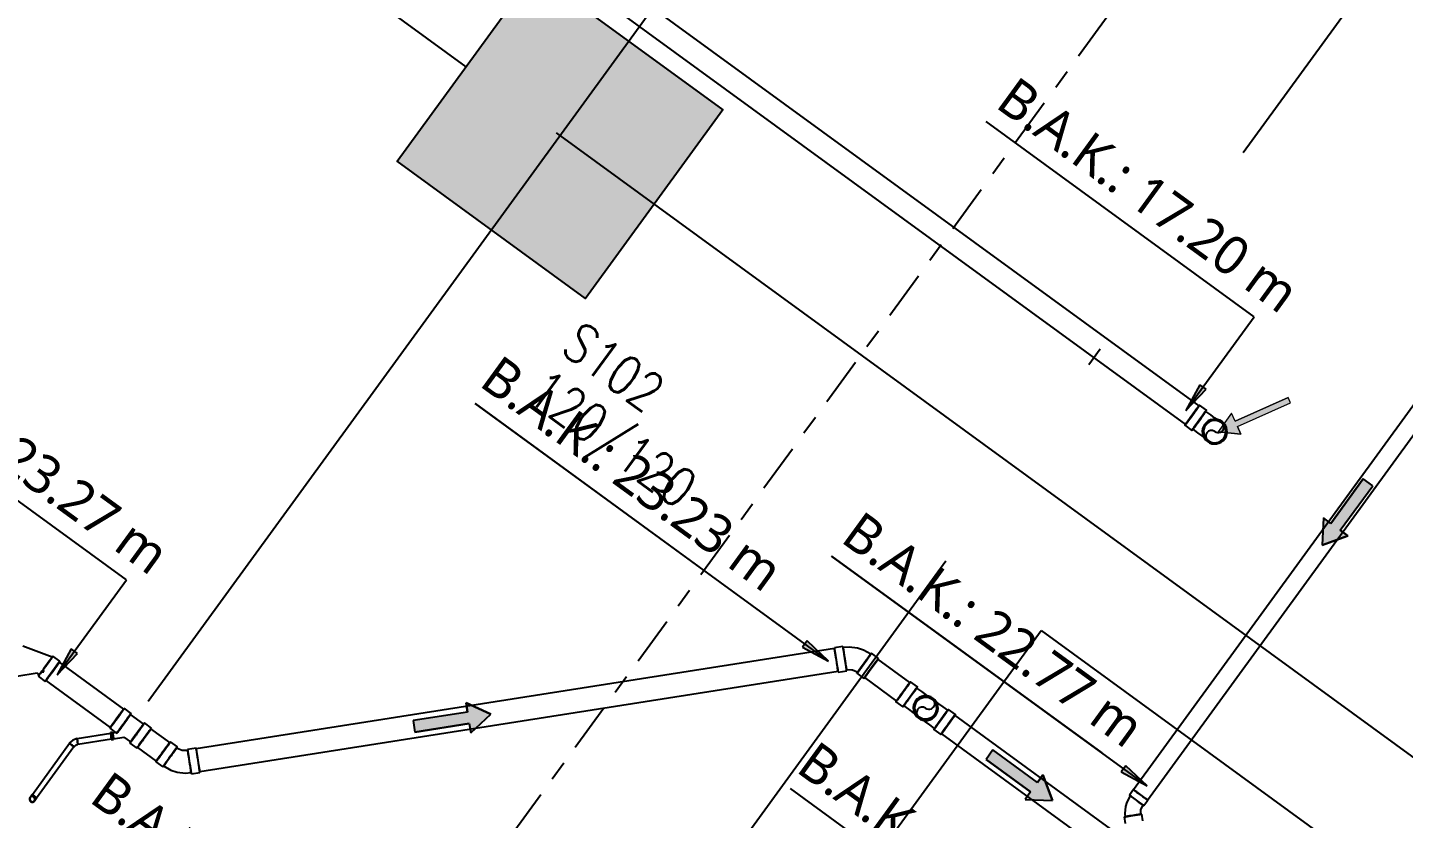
# Model space of a CAD drawing. Header units: millimetres. Extents: x 400382 to 401500, y 4543975 to 4544133.
# Drawn here: x 400774.28 to 400781.36, y 4544110.12 to 4544114.19 of the extents above; entities that cross this region are included whole.
import ezdxf

# ---------------------------------------------------------------- set-up
doc = ezdxf.new("R2010")
doc.units = ezdxf.units.MM
for name, pattern in [('AKS', [3, 2.5, -0.25, 0, -0.25]), ('CENTER', [2, 1.25, -0.25, 0.25, -0.25]), ('DASHDOT2', [0.5, 0.25, -0.125, 0, -0.125])]:
    doc.linetypes.add(name, pattern=pattern)
doc.layers.add('A-DETL-GENF', color=92, linetype='Continuous', lineweight=9)
for name, color, linetype in [('aks prota', 2, 'AKS'), ('kiriş prota', 6, 'Continuous'), ('kolon prota', 1, 'Continuous'), ('kolon tarama prota', 252, 'Continuous'), ('lkolon prota', 4, 'Continuous'), ('merdiven prota', 2, 'Continuous'), ('PRT-AL-TUNEL_EKSENI', 14, 'DASHDOT2'), ('skesit prota', 7, 'Continuous'), ('TARAMA', 8, 'Continuous'), ('tkolon prota', 6, 'Continuous')]:
    doc.layers.add(name, color=color, linetype=linetype)
doc.styles.add('Segoe UI Light_1', font='', dxfattribs={"height": 200})
doc.styles.add('tkolon', font='romanstw.shx')
doc.styles.get('Segoe UI Light_1').set_extended_font_data('Segoe UI Light')

# ---------------------------------------------------------------- blocks, each defined once
blk = doc.blocks.new('Flow Direction - Flow Direction _25mm_-1035271-_17_70 m  ARA KAT')
at = {"layer": 'TARAMA'}
blk.add_hatch(color=256, dxfattribs=at).paths.add_polyline_path([(0, 0), (-117, -78), (-117, -30), (-400, -30), (-400, 30), (-117, 30), (-117, 78)], flags=0)
for p, q in [((0, 0), (-117, 78)), ((-117, 78), (-117, 30)), ((-117, 78), (0, 0)), ((-117, 30), (-117, 78)), ((-117, 30), (-400, 30)), ((-400, 30), (-400, -30)), ((-117, 30), (-400, 30)), ((-400, 30), (-400, -30)), ((-117, -78), (0, 0)), ((-117, -78), (0, 0)), ((-400, -30), (-117, -30)), ((-117, -30), (-400, -30)), ((-117, -30), (-117, -78)), ((-117, -30), (-117, -78))]:
    blk.add_line(p, q, dxfattribs=at)
blk = doc.blocks.new('Riser Direction1 - Flow Direction _25mm_ 2-2155046-_17_70 m  ARA KAT')
at = {"layer": 'A-DETL-GENF'}
blk.add_hatch(color=256, dxfattribs=at).paths.add_polyline_path([(0, 0), (118, 0), (96, -38.1), (354.9, -187.5), (339.8, -213.5), (81, -64.1), (59, -102.2)], flags=0)
for p, q in [((0, 0), (59, -102.2)), ((118, 0), (0, 0)), ((118, 0), (0, 0)), ((59, -102.2), (0, 0)), ((59, -102.2), (81, -64.1)), ((81, -64.1), (59, -102.2)), ((81, -64.1), (339.8, -213.5)), ((81, -64.1), (339.8, -213.5)), ((96, -38.1), (118, 0)), ((96, -38.1), (118, 0)), ((354.9, -187.5), (96, -38.1)), ((96, -38.1), (354.9, -187.5)), ((339.8, -213.5), (354.9, -187.5)), ((339.8, -213.5), (354.9, -187.5))]:
    blk.add_line(p, q, dxfattribs=at)
blk = doc.blocks.new('17.60 mekanik')
at = {"layer": 'kolon tarama prota'}
for points in [[(137071.52, 65601.84), (137081.94, 65612.82), (137078.74, 65615.14)], [(136490.83, 65465.3), (136501.25, 65476.27), (136498.05, 65478.59)], [(136887.72, 65472.74), (136876.74, 65483.15), (136874.42, 65479.96)], [(137051.78, 65408.76), (137040.8, 65419.18), (137038.48, 65415.98)]]:
    blk.add_hatch(color=256, dxfattribs=at).paths.add_polyline_path(points, flags=0)
for p, q in [((137078.25, 65604.24), (136322.94, 66153.02)), ((136316, 66143.47), (137071.32, 65594.7)), ((137106.63, 65650.16), (136968.59, 65750.46)), ((137271.28, 65718.78), (137044.8, 65406.81)), ((137052.08, 65401.52), (137278.57, 65713.49)), ((137071.52, 65601.84), (137106.63, 65650.16)), ((136526.35, 65514.18), (136389.15, 65613.85)), ((137078.74, 65615.14), (137071.52, 65601.84)), ((137071.52, 65601.84), (137081.94, 65612.82)), ((137081.94, 65612.82), (137078.74, 65615.14)), ((136705.73, 65604.97), (136842.65, 65505.48)), ((136887.72, 65472.74), (136705.73, 65604.97)), ((137082.13, 65602.02), (137078.53, 65604.63)), ((137071.04, 65594.31), (137074.64, 65591.7)), ((136889.29, 65526.82), (137028.44, 65425.72)), ((137051.78, 65408.76), (136889.29, 65526.82)), ((136490.83, 65465.3), (136526.35, 65514.18)), ((136488.22, 65474.26), (136473.2, 65479.95)), ((136498.05, 65478.59), (136490.83, 65465.3)), ((136501.25, 65476.27), (136498.05, 65478.59)), ((136890.81, 65479.2), (136562.41, 65427.19)), ((136876.74, 65483.15), (136874.42, 65479.96)), ((136874.42, 65479.96), (136887.72, 65472.74)), ((136887.72, 65472.74), (136876.74, 65483.15)), ((136895.13, 65480.37), (136890.74, 65479.67)), ((136492.2, 65472.18), (136488.6, 65474.8)), ((136490.83, 65465.3), (136501.25, 65476.27)), ((136525.11, 65447.69), (136491.92, 65471.8)), ((136913.45, 65474.22), (136909.86, 65476.83)), ((136929.69, 65461.84), (136913.17, 65473.83)), ((136469.97, 65464.55), (136480.52, 65466.23)), ((136480.52, 65466.23), (136481.5, 65465.01)), ((136481.11, 65464.48), (136484.7, 65461.87)), ((136482.62, 65466.56), (136483.89, 65466.76)), ((136483.72, 65468.02), (136483.66, 65468.04)), ((136564.26, 65415.53), (136892.66, 65467.55)), ((136892.73, 65467.08), (136897.12, 65467.77)), ((136902.36, 65466.52), (136905.96, 65463.9)), ((136906.24, 65464.29), (136922.75, 65452.29)), ((136484.98, 65462.25), (136518.17, 65438.14)), ((136933.56, 65459.61), (136929.97, 65462.22)), ((136922.47, 65451.91), (136926.07, 65449.29)), ((136528.98, 65445.46), (136525.39, 65448.07)), ((136535.38, 65439.99), (136528.59, 65444.92)), ((136953.07, 65445.41), (136949.48, 65448.03)), ((137037.5, 65383.49), (136952.8, 65445.03)), ((136518.42, 65435.02), (136501.11, 65432.28)), ((136517.89, 65437.75), (136521.49, 65435.14)), ((136519.32, 65435.71), (136518.33, 65435.56)), ((136518.42, 65435.02), (136518.63, 65433.7)), ((136518.63, 65433.7), (136518.42, 65435.02)), ((136521.92, 65435.74), (136519.38, 65435.34)), ((136539.37, 65437.91), (136535.77, 65440.53)), ((136548.83, 65430.45), (136539.09, 65437.53)), ((136941.98, 65437.71), (136945.58, 65435.1)), ((136945.86, 65435.48), (137030.57, 65373.94)), ((136497.26, 65429.92), (136478.12, 65403.57)), ((136480.28, 65402.01), (136499.42, 65428.35)), ((136501.08, 65432.46), (136501.56, 65429.46)), ((136501.56, 65429.46), (136501.08, 65432.46)), ((136501.11, 65432.28), (136501.32, 65430.96)), ((136501.32, 65430.96), (136501.11, 65432.28)), ((136501.32, 65430.96), (136501.53, 65429.64)), ((136501.53, 65429.64), (136501.32, 65430.96)), ((136501.53, 65429.64), (136518.84, 65432.38)), ((136518.63, 65433.7), (136518.84, 65432.38)), ((136518.84, 65432.38), (136518.63, 65433.7)), ((136518.92, 65431.85), (136519.91, 65432)), ((136519.85, 65432.38), (136525.24, 65433.23)), ((136525.24, 65433.23), (136528.66, 65430.74)), ((136528.28, 65430.21), (136531.87, 65427.6)), ((136531.15, 65434.17), (136531.74, 65434.26)), ((136531.66, 65434.85), (136531.64, 65434.86)), ((136532.15, 65427.98), (136541.89, 65420.9)), ((136552.71, 65428.22), (136549.11, 65430.83)), ((136562.34, 65427.66), (136557.95, 65426.96)), ((136541.62, 65420.52), (136545.21, 65417.91)), ((136559.94, 65414.37), (136564.33, 65415.07)), ((137040.8, 65419.18), (137038.48, 65415.98)), ((137038.48, 65415.98), (137051.78, 65408.76)), ((137051.78, 65408.76), (137040.8, 65419.18)), ((137014.58, 65300.93), (136868.24, 65407.25)), ((137044.74, 65406.86), (137042.68, 65404.02)), ((137050.09, 65398.64), (137052.15, 65401.48)), ((137040, 65392.88), (137040.55, 65389.42)), ((137048.57, 65394.23), (137048.63, 65396.53)), ((137049.6, 65390.85), (137049.05, 65394.31))]:
    blk.add_line(p, q, dxfattribs=at)
at = {"layer": 'kolon tarama prota', "flags": 128}
for points in [[(137089.7, 65595.7), (137089.32, 65595.98), (137088.21, 65596.78), (137086.48, 65598.04), (137084.29, 65599.63), (137081.85, 65601.41), (137081.74, 65601.48)], [(137075.02, 65592.24), (137077.47, 65590.46), (137079.68, 65588.86), (137081.43, 65587.58), (137082.57, 65586.75), (137082.99, 65586.45), (137082.99, 65586.45)], [(136902.68, 65479.43), (136898.45, 65479.95), (136895.23, 65479.72)], [(136909.47, 65476.3), (136905.77, 65478.4), (136902.68, 65479.43)], [(136897.02, 65468.43), (136899.71, 65468.38), (136900.02, 65468.31)], [(136900.02, 65468.31), (136902.49, 65467.23), (136902.75, 65467.05)], [(136941.14, 65453.29), (136940.75, 65453.57), (136939.64, 65454.37), (136937.91, 65455.63), (136935.72, 65457.23), (136933.28, 65459), (136933.17, 65459.08)], [(136926.46, 65449.83), (136928.9, 65448.05), (136931.11, 65446.45), (136932.86, 65445.17), (136934, 65444.34), (136934.42, 65444.04), (136934.42, 65444.04)], [(136934.41, 65444.03), (136932.85, 65445.74), (136932.1, 65447.94), (136932.28, 65450.25), (136933.15, 65452.01)], [(136933.15, 65452.01), (136934.86, 65453.57), (136937.05, 65454.32), (136939.36, 65454.14), (136941.13, 65453.28)], [(136941.13, 65453.28), (136941.51, 65453), (136942.62, 65452.19), (136944.35, 65450.93), (136946.54, 65449.34), (136948.99, 65447.57), (136949.09, 65447.49)], [(136941.13, 65453.28), (136942.69, 65451.56), (136943.44, 65449.37), (136943.26, 65447.06), (136942.39, 65445.29)], [(136942.39, 65445.29), (136940.68, 65443.73), (136938.49, 65442.98), (136936.18, 65443.16), (136934.41, 65444.03)], [(136942.37, 65438.24), (136939.93, 65440.02), (136937.72, 65441.62), (136935.96, 65442.9), (136934.83, 65443.73), (136934.41, 65444.03), (136934.41, 65444.03)], [(136501.08, 65432.46), (136498.84, 65431.63), (136497.11, 65430.03)], [(136499.57, 65428.24), (136500.89, 65429.27), (136501.56, 65429.46)], [(136555.17, 65426.4), (136552.68, 65427.44), (136552.32, 65427.69)], [(136558.05, 65426.31), (136555.36, 65426.36), (136555.17, 65426.4)], [(136545.6, 65418.44), (136549.3, 65416.34), (136552.69, 65415.24)], [(136552.69, 65415.24), (136556.92, 65414.79), (136559.84, 65415.02)], [(136476.86, 65402.15), (136477.12, 65402.52), (136477.8, 65403.45), (136477.97, 65403.68)], [(136480.43, 65401.9), (136479.7, 65400.9), (136479.33, 65400.38), (136479.32, 65400.37)], [(137043.07, 65403.74), (137041.29, 65400.49), (137040.62, 65398.24)], [(137040.62, 65398.24), (137040.32, 65394.54), (137040.48, 65392.95)], [(137048.63, 65396.53), (137049.59, 65398.77), (137049.7, 65398.93)]]:
    blk.add_lwpolyline(points, dxfattribs=at)
at = {"layer": 'kolon tarama prota'}
for centre, radius, start, end in [((137086.35, 65591.07), 6.38, 144, 324), ((137086.35, 65591.07), 6.38, 144, 324), ((137086.35, 65591.07), 5.9, 144, 324), ((137086.35, 65591.07), 5.72, 144, 324), ((137086.35, 65591.07), 6.38, 324, 144), ((137086.35, 65591.07), 6.38, 324, 144), ((137086.35, 65591.07), 5.9, 324, 144), ((137084.61, 65588.69), 2.95, 54, 234), ((137086.35, 65591.07), 5.71, 324, 144), ((137088.08, 65593.46), 2.95, 234, 54), ((136937.77, 65448.65), 6.38, 144, 324), ((136937.77, 65448.65), 6.38, 144, 324), ((136937.78, 65448.67), 6.38, 144, 324), ((136937.78, 65448.67), 6.38, 144, 324), ((136937.78, 65448.67), 5.9, 144, 324), ((136937.77, 65448.65), 5.71, 144, 324), ((136937.78, 65448.67), 5.72, 144, 324), ((136937.77, 65448.65), 6.38, 324, 144), ((136937.77, 65448.65), 6.38, 324, 144), ((136937.78, 65448.67), 6.38, 324, 144), ((136937.78, 65448.67), 6.38, 324, 144), ((136937.78, 65448.67), 5.9, 324, 144), ((136936.04, 65446.28), 2.95, 54, 234), ((136937.78, 65448.67), 5.71, 324, 144), ((136937.77, 65448.65), 5.72, 324, 144), ((136939.51, 65451.05), 2.95, 234, 54), ((136478.09, 65401.26), 1.52, 54, 234), ((136478.09, 65401.26), 1.33, 144, 324), ((136478.09, 65401.26), 1.33, 324, 144), ((136478.09, 65401.26), 1.52, 234, 54)]:
    blk.add_arc(centre, radius, start, end, dxfattribs=at)
for centre, major_axis, ratio, start_param, end_param in [((137074.79, 65599.47), (3.75, 5.16), 0.010011, 1.570796, 4.712389), ((137074.79, 65599.47), (3.47, 4.77), 0.010011, 1.570796, 3.141593), ((137074.79, 65599.47), (3.47, 4.77), 0.010011, 3.141593, 4.712389), ((137074.79, 65599.47), (3.75, 5.16), 0.010011, 4.712389, 7.853982), ((137074.79, 65599.47), (3.47, 4.77), 0.010011, 0, 1.570796), ((137074.79, 65599.47), (3.47, 4.77), 0.010011, 4.712389, 6.283185), ((137078.38, 65596.86), (3.75, 5.16), 0.010011, 4.712389, 7.853982), ((137078.38, 65596.86), (3.36, 4.62), 0.010011, 4.712389, 7.853982), ((137078.38, 65596.86), (3.75, 5.16), 0.010011, 1.570796, 4.712389), ((137078.38, 65596.86), (3.36, 4.62), 0.010011, 1.570796, 4.712389), ((136891.74, 65473.38), (-1, 6.3), 0.009999, 6.279051, 9.420644), ((136891.74, 65473.38), (-1, 6.3), 0.009999, 3.137459, 6.279051), ((136891.74, 65473.38), (-0.92, 5.83), 0.009999, 0, 1.570796), ((136891.74, 65473.38), (-0.92, 5.83), 0.009999, 4.712389, 6.283185), ((136896.13, 65474.07), (-1, 6.3), 0.009999, 6.279051, 9.420644), ((136896.13, 65474.07), (-1, 6.3), 0.009999, 3.137459, 6.279051), ((136896.13, 65474.07), (-0.89, 5.64), 0.009999, 6.279051, 9.420644), ((136896.13, 65474.07), (-0.89, 5.64), 0.009999, 3.137459, 6.279051), ((136484.86, 65469.64), (3.75, 5.16), 0.01, 0.004142, 3.145735), ((136484.86, 65469.64), (3.75, 5.16), 0.01, 3.145735, 6.287327), ((136488.45, 65467.02), (3.75, 5.16), 0.01, 0.004142, 3.145735), ((136488.45, 65467.02), (3.75, 5.16), 0.01, 3.145735, 6.287327), ((136488.45, 65467.02), (3.47, 4.77), 0.01, 0, 1.570796), ((136488.45, 65467.02), (3.47, 4.77), 0.01, 4.712389, 6.283185), ((136891.74, 65473.38), (-0.92, 5.83), 0.009999, 1.570796, 3.141593), ((136891.74, 65473.38), (-0.92, 5.83), 0.009999, 3.141593, 4.712389), ((136906.11, 65471.67), (3.75, 5.16), 0.009994, 0.004147, 3.14574), ((136906.11, 65471.67), (3.75, 5.16), 0.009994, 3.14574, 6.287333), ((136906.11, 65471.67), (3.36, 4.62), 0.009994, 0.004147, 3.14574), ((136906.11, 65471.67), (3.36, 4.62), 0.009994, 3.14574, 6.287333), ((136909.71, 65469.06), (3.75, 5.16), 0.009994, 0.004147, 3.14574), ((136909.71, 65469.06), (3.75, 5.16), 0.009994, 3.14574, 6.287333), ((136909.71, 65469.06), (3.47, 4.77), 0.009994, 0, 1.570796), ((136909.71, 65469.06), (3.47, 4.77), 0.009994, 4.712389, 6.283185), ((136483.25, 65470.81), (-0.64, 4.05), 0.009999, 2.3228, 3.13745), ((136483.25, 65470.81), (-0.64, 4.05), 0.009999, 3.13745, 3.9521), ((136488.45, 65467.02), (3.47, 4.77), 0.01, 1.570796, 3.141593), ((136488.45, 65467.02), (3.47, 4.77), 0.01, 3.141593, 4.712389), ((136909.71, 65469.06), (3.47, 4.77), 0.009994, 1.570796, 3.141593), ((136909.71, 65469.06), (3.47, 4.77), 0.009994, 3.141593, 4.712389), ((136926.22, 65457.06), (3.75, 5.16), 0.009994, 1.570796, 4.712389), ((136926.22, 65457.06), (3.47, 4.77), 0.009994, 1.570796, 3.141593), ((136926.22, 65457.06), (3.47, 4.77), 0.009994, 3.141593, 4.712389), ((136926.22, 65457.06), (3.75, 5.16), 0.009994, 4.712389, 7.853982), ((136926.22, 65457.06), (3.47, 4.77), 0.009994, 0, 1.570796), ((136926.22, 65457.06), (3.47, 4.77), 0.009994, 4.712389, 6.283185), ((136929.81, 65454.45), (3.75, 5.16), 0.009994, 4.712389, 7.853982), ((136929.81, 65454.45), (3.36, 4.62), 0.009994, 4.712389, 7.853982), ((136929.81, 65454.45), (3.75, 5.16), 0.009994, 1.570796, 4.712389), ((136929.81, 65454.45), (3.36, 4.62), 0.009994, 1.570796, 4.712389), ((136521.64, 65442.91), (3.75, 5.16), 0.01, 0.004279, 3.145871), ((136521.64, 65442.91), (3.75, 5.16), 0.01, 3.145871, 6.287464), ((136521.64, 65442.91), (3.47, 4.77), 0.01, 1.570796, 3.141593), ((136521.64, 65442.91), (3.47, 4.77), 0.01, 3.141593, 4.712389), ((136525.23, 65440.3), (3.75, 5.16), 0.01, 0.004279, 3.145871), ((136525.23, 65440.3), (3.75, 5.16), 0.01, 3.145871, 6.287464), ((136521.64, 65442.91), (3.47, 4.77), 0.01, 0, 1.570796), ((136521.64, 65442.91), (3.47, 4.77), 0.01, 4.712389, 6.283185), ((136525.23, 65440.3), (3.36, 4.62), 0.01, 0.004279, 3.082113), ((136525.23, 65440.3), (3.36, 4.62), 0.01, 3.209629, 6.287464), ((136945.73, 65442.87), (3.75, 5.16), 0.010001, 1.570796, 4.712389), ((136945.73, 65442.87), (3.36, 4.62), 0.010001, 1.570796, 4.712389), ((136945.73, 65442.87), (3.75, 5.16), 0.010001, 4.712389, 7.853982), ((136945.73, 65442.87), (3.36, 4.62), 0.010001, 4.712389, 7.853982), ((136949.33, 65440.26), (3.75, 5.16), 0.010001, 4.712389, 7.853982), ((136949.33, 65440.26), (3.47, 4.77), 0.010001, 0, 1.570796), ((136949.33, 65440.26), (3.47, 4.77), 0.010001, 4.712389, 6.283185), ((136518.63, 65433.7), (-0.29, 1.86), 0.010096, 6.27914, 9.420732), ((136518.63, 65433.7), (-0.29, 1.86), 0.010096, 3.137547, 6.27914), ((136519.61, 65433.86), (-0.29, 1.86), 0.010096, 6.27914, 9.420732), ((136519.61, 65433.86), (-0.29, 1.86), 0.010096, 3.137547, 6.27914), ((136519.61, 65433.86), (-0.23, 1.48), 0.010096, 6.27914, 9.420732), ((136519.61, 65433.86), (-0.23, 1.48), 0.010096, 3.137547, 6.27914), ((136532.02, 65435.37), (3.75, 5.16), 0.01, 0.004279, 3.145871), ((136532.02, 65435.37), (3.75, 5.16), 0.01, 3.145871, 6.287464), ((136532.02, 65435.37), (3.36, 4.62), 0.01, 0.004279, 3.145871), ((136532.02, 65435.37), (3.36, 4.62), 0.01, 3.145871, 6.287464), ((136535.62, 65432.76), (3.75, 5.16), 0.01, 0.004279, 3.145871), ((136535.62, 65432.76), (3.75, 5.16), 0.01, 3.145871, 6.287464), ((136535.62, 65432.76), (3.47, 4.77), 0.01, 0, 1.570796), ((136535.62, 65432.76), (3.47, 4.77), 0.01, 4.712389, 6.283185), ((136949.33, 65440.26), (3.75, 5.16), 0.010001, 1.570796, 4.712389), ((136949.33, 65440.26), (3.47, 4.77), 0.010001, 1.570796, 3.141593), ((136949.33, 65440.26), (3.47, 4.77), 0.010001, 3.141593, 4.712389), ((136498.34, 65429.13), (1.23, -0.89), 0.009943, 0.009943, 3.151535), ((136498.34, 65429.13), (1.23, -0.89), 0.009943, 3.151535, 6.293128), ((136498.34, 65429.13), (1.08, -0.78), 0.009943, 1.570796, 3.141593), ((136498.34, 65429.13), (-1.08, 0.78), 0.009943, 0, 1.570796), ((136498.34, 65429.13), (-1.08, 0.78), 0.009943, 1.570796, 3.141593), ((136498.34, 65429.13), (1.08, -0.78), 0.009943, 0, 1.570796), ((136531.51, 65435.74), (-0.23, 1.48), 0.010096, 2.210404, 3.137547), ((136531.51, 65435.74), (-0.23, 1.48), 0.010096, 3.137547, 4.06469), ((136535.62, 65432.76), (3.47, 4.77), 0.01, 1.570796, 3.141593), ((136535.62, 65432.76), (3.47, 4.77), 0.01, 3.141593, 4.712389), ((136545.36, 65425.68), (3.75, 5.16), 0.009863, 0.004278, 3.145871), ((136545.36, 65425.68), (3.75, 5.16), 0.009863, 3.145871, 6.287464), ((136548.96, 65423.06), (3.75, 5.16), 0.009863, 0.004278, 3.145871), ((136548.96, 65423.06), (3.75, 5.16), 0.009863, 3.145871, 6.287464), ((136545.36, 65425.68), (3.47, 4.77), 0.01, 0, 1.570796), ((136545.36, 65425.68), (3.47, 4.77), 0.01, 4.712389, 6.283185), ((136545.36, 65425.68), (3.47, 4.77), 0.01, 1.570796, 3.141593), ((136545.36, 65425.68), (3.47, 4.77), 0.01, 3.141593, 4.712389), ((136548.96, 65423.06), (3.36, 4.62), 0.009863, 0.004278, 3.145871), ((136548.96, 65423.06), (3.36, 4.62), 0.009863, 3.145871, 6.287464), ((136558.94, 65420.67), (-1, 6.3), 0.01, 6.279237, 9.420829), ((136558.94, 65420.67), (-1, 6.3), 0.01, 3.137644, 6.279237), ((136558.94, 65420.67), (-0.89, 5.64), 0.01, 6.279237, 9.420829), ((136558.94, 65420.67), (-0.89, 5.64), 0.01, 3.137644, 6.279237), ((136563.33, 65421.36), (-1, 6.3), 0.01, 6.279237, 9.420829), ((136563.33, 65421.36), (-1, 6.3), 0.01, 3.137644, 6.279237), ((136563.33, 65421.36), (-0.92, 5.83), 0.009999, 0, 1.570796), ((136563.33, 65421.36), (-0.92, 5.83), 0.009999, 4.712389, 6.283185), ((136563.33, 65421.36), (-0.92, 5.83), 0.009999, 1.570796, 3.141593), ((136563.33, 65421.36), (-0.92, 5.83), 0.009999, 3.141593, 4.712389), ((137048.44, 65404.17), (3.71, -2.69), 0.009999, 3.146037, 6.28763), ((137048.44, 65404.17), (3.71, -2.69), 0.009999, 0.004445, 3.146037), ((137048.44, 65404.17), (3.64, -2.64), 0.009995, 3.141593, 4.712389), ((137048.44, 65404.17), (3.64, -2.64), 0.009995, 1.570796, 3.141593), ((136479.2, 65402.79), (-1.23, 0.89), 0.009943, 4.712389, 7.853982), ((136479.2, 65402.79), (1.08, -0.78), 0.009943, 1.570796, 3.141593), ((136479.2, 65402.79), (1.08, -0.78), 0.009943, 3.141593, 4.712389), ((136479.2, 65402.79), (1.23, -0.89), 0.009943, 4.712389, 7.853982), ((136479.2, 65402.79), (-1.08, 0.78), 0.009943, 1.570796, 3.141593), ((136479.2, 65402.79), (-1.08, 0.78), 0.009943, 3.141593, 4.712389), ((137046.38, 65401.33), (3.71, -2.69), 0.009999, 0.004445, 3.146037), ((137046.38, 65401.33), (3.71, -2.69), 0.009999, 3.146037, 6.28763), ((137046.38, 65401.33), (3.31, -2.41), 0.009999, 0.004445, 3.146037), ((137046.38, 65401.33), (3.31, -2.41), 0.009999, 3.146037, 6.28763), ((137048.44, 65404.17), (3.64, -2.64), 0.009995, 4.712389, 6.283185), ((137048.44, 65404.17), (3.64, -2.64), 0.009995, 0, 1.570796), ((137044.53, 65393.59), (4.52, 0.72), 0.010215, 6.279262, 9.420854), ((137044.53, 65393.59), (4.52, 0.72), 0.010215, 3.137669, 6.279262), ((137044.53, 65393.59), (4.05, 0.64), 0.010215, 6.279262, 9.420854), ((137044.53, 65393.59), (4.05, 0.64), 0.010215, 3.137669, 6.279262)]:
    blk.add_ellipse(centre, major_axis=major_axis, ratio=ratio, start_param=start_param, end_param=end_param, dxfattribs=at)
at = {"layer": 'kolon tarama prota', "xscale": 0.1, "yscale": 0.1, "zscale": 0.1}
for name, p, rotation in [('Riser Direction1 - Flow Direction _25mm_ 2-2155046-_17_70 m  ARA KAT', (137088.11, 65590.99), 53.99999999999887), ('Flow Direction - Flow Direction _25mm_-1035271-_17_70 m  ARA KAT', (137141.75, 65532.69), 234.020927974531), ('Flow Direction - Flow Direction _25mm_-1035271-_17_70 m  ARA KAT', (136714.01, 65445.23), 8.999999933380455), ('Flow Direction - Flow Direction _25mm_-1035271-_17_70 m  ARA KAT', (137003.04, 65401.23), 323.999999999999)]:
    blk.add_blockref(name, p, dxfattribs=dict(at, rotation=rotation))
at = {"layer": 'kolon tarama prota', "char_height": 20, "attachment_point": 1, "rotation": 324, "line_spacing_factor": 1.142579, "style": 'Segoe UI Light_1'}
for s, insert, width in [('B.A.K.: 17.20 m', (136984.34, 65774.35), 207.1241), ('B.A.K.: 23.27 m', (136403.04, 65639.11), 212.6541), ('B.A.K.: 23.23 m', (136718.84, 65630.78), 213.1568), ('B.A.K.: 22.77 m', (136904.96, 65550.77), 212.1514), ('B.A.K.: 22.75 m', (136882.13, 65432.5), 212.6541), ('B.A.K.: 23.35 m', (136518.46, 65416.58), 213.1568)]:
    blk.add_mtext(s, dxfattribs=dict(at, insert=insert, width=width))

msp = doc.modelspace()

# ---------------------------------------------------------------- hatches: boundary and pattern name
at = {"layer": 'kolon tarama prota'}
h = msp.add_hatch(color=256, dxfattribs=at)
h.dxf.hatch_style = 1
h.paths.add_polyline_path([(400776.8868, 4544114.474), (400777.8567, 4544113.7674), (400777.1501, 4544112.7975), (400776.1802, 4544113.504)])

# ---------------------------------------------------------------- linework, layer by layer
at = {"layer": 'aks prota', "ltscale": 10}
for p, q in [((400757.1761, 4544086.3966), (400784.6728, 4544124.1434)), ((400757.1761, 4544086.3966), (400784.6728, 4544124.1434)), ((400845.8668, 4544063.483), (400762.7553, 4544124.0257)), ((400845.8668, 4544063.483), (400762.7553, 4544124.0257))]:
    msp.add_line(p, q, dxfattribs=at)
at = {"layer": 'kiriş prota'}
msp.add_lwpolyline([(400772.2496, 4544117.1096), (400776.5335, 4544113.989)], dxfattribs=at)
msp.add_lwpolyline([(400779.4942, 4544111.09), (400782.1413, 4544109.1617), (400780.5515, 4544106.9792), (400777.9044, 4544108.9076)], close=True, dxfattribs=at)
at = {"layer": 'kolon prota', "color": 1}
msp.add_lwpolyline([(400776.8868, 4544114.474), (400777.8567, 4544113.7674), (400777.1501, 4544112.7975), (400776.1802, 4544113.504)], close=True, dxfattribs=at)
at = {"layer": 'PRT-AL-TUNEL_EKSENI', "ltscale": 10}
msp.add_line((400759.5149, 4544084.6929), (400787.0116, 4544122.4397), dxfattribs=at)
at = {"layer": 'skesit prota', "linetype": 'CENTER', "ltscale": 0.2}
msp.add_lwpolyline([(400788.9016, 4544126.6933), (400759.9241, 4544086.9137), (400712.3234, 4544086.9731)], dxfattribs=at)

# ---------------------------------------------------------------- block references
at = {"layer": 'merdiven prota', "xscale": 0.01, "yscale": 0.01, "zscale": 0.01, "rotation": 359.9284577011093}
msp.add_blockref('17.60 mekanik', (399408.7062, 4543457.9141), dxfattribs=at)

# ---------------------------------------------------------------- texts
at = {"layer": 'lkolon prota', "style": 'tkolon', "width": 0.8}
msp.add_text('120/120', height=0.2, rotation=323.92846, dxfattribs=at).set_placement((400776.837, 4544112.282))
at = {"layer": 'tkolon prota', "style": 'tkolon', "width": 0.8}
msp.add_text('S102', height=0.2, rotation=323.92846, dxfattribs=at).set_placement((400777.0136, 4544112.5245))

doc.saveas('drawing.dxf')
